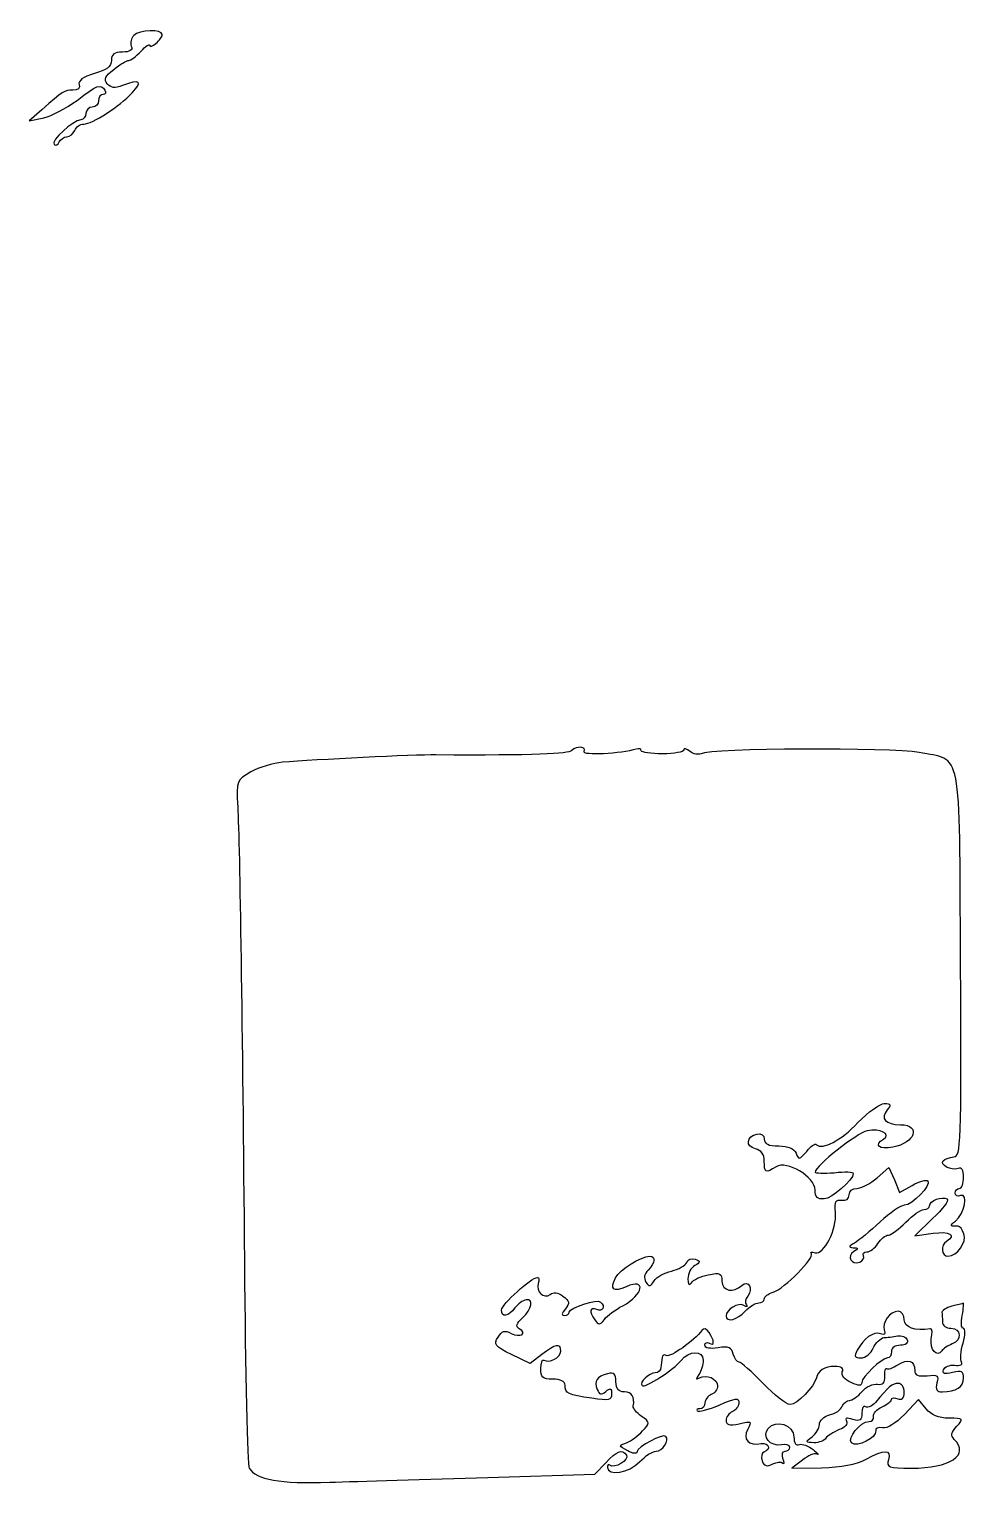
# Model space of a CAD drawing. Extents: x 0 to 69.4, y 0 to 30.3.
# Drawn here: x 5.83 to 9.69, y 24.13 to 30.09 of the extents above; entities that cross this region are included whole.
import ezdxf

# ---------------------------------------------------------------- set-up
doc = ezdxf.new("R2010")
doc.units = 0
doc.header["$MEASUREMENT"] = 0
doc.layers.get('0').update_dxf_attribs({"linetype": 'CONTINUOUS'})

msp = doc.modelspace()

# ---------------------------------------------------------------- linework, layer by layer
at = {"color": 0, "linetype": 'CONTINUOUS'}
for p, q in [((6.26193, 30.0643), (6.26193, 30.0643)), ((5.88525, 29.7604), (5.83317, 29.7153)), ((5.83317, 29.7153), (5.89393, 29.7275)), ((8.05512, 27.1375), (8.05512, 27.1375)), ((9.34668, 25.6654), (9.34668, 25.6654)), ((9.30501, 25.3876), (9.35357, 25.4293)), ((9.35357, 25.4293), (9.37614, 25.379)), ((9.37614, 25.379), (9.39697, 25.3269)), ((9.39697, 25.3269), (9.44906, 25.3564)), ((9.53239, 25.2211), (9.45947, 25.1499)), ((9.45947, 25.1499), (9.53412, 25.1603)), ((9.61051, 24.8617), (9.61051, 24.8617)), ((7.88504, 24.6274), (7.80865, 24.6639)), ((7.93192, 24.6639), (7.88504, 24.6274)), ((9.4751, 24.4799), (9.41781, 24.419)), ((9.50635, 24.4417), (9.4751, 24.4799)), ((8.14887, 24.1743), (8.19401, 24.2213)), ((8.99946, 24.2317), (8.95606, 24.1986)), ((8.95606, 24.1986), (9.07758, 24.2004)), ((7.71143, 24.1604), (8.14887, 24.1743))]:
    msp.add_line(p, q, dxfattribs=at)
for points in [[(6.37825, 30.0678), (6.37825, 30.0903), (6.2845, 30.0868), (6.26193, 30.0643)], [(6.25151, 30.0208), (6.25846, 30.0035), (6.24631, 29.9965), (6.21506, 29.9965)], [(6.26193, 30.0643), (6.25151, 30.0539), (6.24631, 30.0331), (6.25151, 30.0208)], [(6.29144, 30), (6.31054, 30.0208), (6.32617, 30.0313), (6.32617, 30.0243)], [(6.32617, 30.0243), (6.32617, 30.0157), (6.33832, 30.0192), (6.35221, 30.0313)], [(6.35221, 30.0313), (6.3661, 30.0435), (6.37825, 30.059), (6.37825, 30.0678)], [(6.16992, 29.9618), (6.16992, 29.9375), (6.15082, 29.9219), (6.10047, 29.9081)], [(6.21506, 29.9965), (6.18207, 29.9965), (6.16992, 29.9879), (6.16992, 29.9618)], [(6.18033, 29.9254), (6.20638, 29.9462), (6.23242, 29.9618), (6.2411, 29.9618)], [(6.2411, 29.9618), (6.24978, 29.9618), (6.27061, 29.9792), (6.29144, 30)], [(6.10047, 29.9081), (6.0536, 29.8942), (6.03282, 29.8785), (6.03803, 29.8629)], [(6.15256, 29.8664), (6.13867, 29.8837), (6.14388, 29.8976), (6.18033, 29.9254)], [(6.01199, 29.8403), (5.97726, 29.8403), (5.97206, 29.8368), (5.88525, 29.7604)], [(6.03803, 29.8629), (6.04318, 29.849), (6.03456, 29.8403), (6.01199, 29.8403)], [(6.02935, 29.7986), (6.11089, 29.8611), (6.12651, 29.8681), (6.14388, 29.8403)], [(6.14388, 29.8403), (6.14908, 29.8317), (6.14561, 29.8229), (6.13693, 29.8229)], [(6.21506, 29.8594), (6.18381, 29.8472), (6.16818, 29.849), (6.15256, 29.8664)], [(6.25499, 29.8299), (6.30013, 29.8768), (6.28797, 29.8854), (6.21506, 29.8594)], [(5.89393, 29.7275), (5.92518, 29.7344), (5.98594, 29.7674), (6.02935, 29.7986)], [(6.05707, 29.7014), (6.09179, 29.7014), (6.2029, 29.7726), (6.25499, 29.8299)], [(6.11783, 29.7969), (6.11783, 29.7831), (6.10568, 29.7708), (6.09179, 29.7708)], [(6.13693, 29.8229), (6.12651, 29.8229), (6.11783, 29.8108), (6.11783, 29.7969)], [(6.06575, 29.7449), (6.06575, 29.731), (6.05533, 29.7188), (6.04492, 29.7188)], [(6.09179, 29.7708), (6.0779, 29.7708), (6.06575, 29.7587), (6.06575, 29.7449)], [(6.04492, 29.7188), (6.01199, 29.7171), (5.91997, 29.6319), (5.9356, 29.6181)], [(5.98768, 29.6493), (5.99983, 29.6493), (6.01372, 29.6615), (6.02067, 29.6754)], [(6.02067, 29.6754), (6.02588, 29.6893), (6.04144, 29.7014), (6.05707, 29.7014)], [(5.9356, 29.6181), (5.94254, 29.6111), (5.95296, 29.6164), (5.95643, 29.6285)], [(5.95643, 29.6285), (5.96164, 29.6389), (5.97553, 29.6493), (5.98768, 29.6493)], [(9.64697, 26.2644), (9.64176, 27.1636), (9.65565, 27.0942), (9.47683, 27.1289)], [(7.49789, 27.1185), (7.41114, 27.1201), (7.00315, 27.0993), (6.87125, 27.0889)], [(8.05512, 27.1375), (8.0395, 27.1219), (7.90935, 27.1167), (7.49789, 27.1185)], [(8.10547, 27.1324), (8.11762, 27.1532), (8.07422, 27.1567), (8.05512, 27.1375)], [(8.31901, 27.1428), (8.25825, 27.1236), (8.09506, 27.115), (8.10547, 27.1324)], [(8.33985, 27.1358), (8.33985, 27.1428), (8.32943, 27.1463), (8.31901, 27.1428)], [(8.4266, 27.1236), (8.37978, 27.1236), (8.33985, 27.1289), (8.33985, 27.1358)], [(8.5134, 27.1393), (8.5134, 27.1306), (8.47521, 27.1236), (8.4266, 27.1236)], [(8.53944, 27.1324), (8.52556, 27.1444), (8.5134, 27.1479), (8.5134, 27.1393)], [(8.58458, 27.1236), (8.57243, 27.1185), (8.55333, 27.1219), (8.53944, 27.1324)], [(9.47683, 27.1289), (9.36399, 27.1497), (8.61931, 27.1463), (8.58458, 27.1236)], [(6.74104, 27.049), (6.68201, 27.016), (6.68201, 27.016), (6.68722, 26.9049)], [(6.87125, 27.0889), (6.83306, 27.0854), (6.77403, 27.0681), (6.74104, 27.049)], [(6.68722, 26.9049), (6.6959, 26.7486), (6.70632, 26.0144), (6.715, 25.0457)], [(9.61919, 25.4728), (9.64871, 25.4779), (9.65044, 25.5126), (9.64697, 26.2644)], [(9.22689, 25.6133), (9.26856, 25.6568), (9.31717, 25.6915), (9.33453, 25.6915)], [(9.33453, 25.6915), (9.36225, 25.6915), (9.36399, 25.6863), (9.34668, 25.6654)], [(9.05675, 25.5231), (9.08106, 25.5006), (9.15744, 25.5404), (9.22689, 25.6133)], [(9.34668, 25.6654), (9.31717, 25.6307), (9.33974, 25.6047), (9.40044, 25.6047)], [(8.80681, 25.5057), (8.76514, 25.5161), (8.77035, 25.5578), (8.81375, 25.5665)], [(8.81375, 25.5665), (8.83111, 25.57), (8.84326, 25.5613), (8.84326, 25.5457)], [(9.26508, 25.5804), (9.22168, 25.57), (9.05154, 25.4363), (9.05154, 25.4103)], [(9.33106, 25.5457), (9.36572, 25.5665), (9.31717, 25.5908), (9.26508, 25.5804)], [(9.40044, 25.6047), (9.48725, 25.6047), (9.46121, 25.53), (9.36919, 25.5126)], [(8.84326, 25.4554), (8.84326, 25.4832), (8.83111, 25.5006), (8.80681, 25.5057)], [(8.84326, 25.5457), (8.84326, 25.5265), (8.86063, 25.5179), (8.90224, 25.5179)], [(8.90224, 25.5179), (8.94217, 25.5179), (8.96474, 25.5075), (8.97342, 25.4883)], [(8.97342, 25.4883), (8.98383, 25.4606), (8.98731, 25.4606), (9.01682, 25.4953)], [(9.01682, 25.4953), (9.03244, 25.5161), (9.05154, 25.53), (9.05675, 25.5231)], [(9.36919, 25.5126), (9.31369, 25.5022), (9.29113, 25.5214), (9.33106, 25.5457)], [(8.89182, 25.4328), (8.84847, 25.405), (8.84326, 25.4085), (8.84326, 25.4554)], [(9.05154, 25.3374), (9.05154, 25.3911), (8.93522, 25.4606), (8.89182, 25.4328)], [(9.63656, 25.4258), (9.60878, 25.4154), (9.56017, 25.4415), (9.57579, 25.4571)], [(9.57579, 25.4571), (9.581, 25.464), (9.6001, 25.471), (9.61919, 25.4728)], [(9.05154, 25.4103), (9.05154, 25.4068), (9.08626, 25.405), (9.12967, 25.4085)], [(9.20779, 25.405), (9.20779, 25.379), (9.11925, 25.3026), (9.088, 25.301)], [(9.12967, 25.4085), (9.17307, 25.4138), (9.20779, 25.4119), (9.20779, 25.405)], [(9.22168, 25.3443), (9.24078, 25.3443), (9.27724, 25.3633), (9.30501, 25.3876)], [(9.51329, 25.3756), (9.52892, 25.3582), (9.44906, 25.2749), (9.41607, 25.2749)], [(9.44906, 25.3564), (9.47683, 25.3738), (9.50635, 25.3807), (9.51329, 25.3756)], [(9.65912, 25.3894), (9.65912, 25.4207), (9.65218, 25.4311), (9.63656, 25.4258)], [(9.64176, 25.3443), (9.65218, 25.3443), (9.65912, 25.3651), (9.65912, 25.3894)], [(9.088, 25.301), (9.06022, 25.2992), (9.05154, 25.3079), (9.05154, 25.3374)], [(9.16092, 25.2957), (9.17828, 25.2922), (9.19043, 25.301), (9.19043, 25.3183)], [(9.19043, 25.3183), (9.19043, 25.3321), (9.20432, 25.3443), (9.22168, 25.3443)], [(9.52024, 25.2732), (9.52024, 25.294), (9.57058, 25.3131), (9.59142, 25.301)], [(9.6244, 25.3253), (9.6244, 25.3356), (9.63308, 25.3443), (9.64176, 25.3443)], [(9.64697, 25.3149), (9.63482, 25.3096), (9.6244, 25.3149), (9.6244, 25.3253)], [(9.62614, 25.2107), (9.6626, 25.2385), (9.67996, 25.3269), (9.64697, 25.3149)], [(9.13488, 25.2454), (9.1314, 25.2906), (9.13488, 25.2992), (9.16092, 25.2957)], [(9.41607, 25.2749), (9.40218, 25.2749), (9.35704, 25.2436), (9.31717, 25.2072)], [(9.42301, 25.2054), (9.45079, 25.235), (9.48378, 25.2575), (9.49767, 25.2575)], [(9.49767, 25.2575), (9.50982, 25.2575), (9.52024, 25.2644), (9.52024, 25.2732)], [(9.59142, 25.301), (9.6001, 25.294), (9.57406, 25.2593), (9.53239, 25.2211)], [(9.05154, 25.0804), (9.08626, 25.07), (9.14182, 25.1776), (9.13488, 25.2454)], [(9.31717, 25.2072), (9.27724, 25.169), (9.23036, 25.1308), (9.213, 25.1204)], [(9.35189, 25.1533), (9.36225, 25.1533), (9.39524, 25.1776), (9.42301, 25.2054)], [(9.63656, 25.1899), (9.60357, 25.1864), (9.6001, 25.1915), (9.62614, 25.2107)], [(9.30849, 25.1186), (9.32064, 25.1378), (9.33974, 25.1533), (9.35189, 25.1533)], [(9.53412, 25.1603), (9.60183, 25.1707), (9.63135, 25.1533), (9.58968, 25.1274)], [(9.59489, 25.0665), (9.63308, 25.0665), (9.67301, 25.1239), (9.66086, 25.1586)], [(9.66086, 25.1586), (9.65392, 25.176), (9.6435, 25.1899), (9.63656, 25.1899)], [(8.87967, 24.919), (8.92481, 24.9329), (9.05154, 25.0614), (9.03592, 25.0769)], [(9.03592, 25.0769), (9.03071, 25.0839), (9.03765, 25.0857), (9.05154, 25.0804)], [(9.20953, 25.0857), (9.18001, 25.0665), (9.20085, 25.0301), (9.23383, 25.0422)], [(9.213, 25.1204), (9.18869, 25.1065), (9.18696, 25.1031), (9.20779, 25.1013)], [(9.20779, 25.1013), (9.22863, 25.1013), (9.23036, 25.0978), (9.20953, 25.0857)], [(9.24946, 25.0683), (9.24425, 25.0769), (9.25119, 25.0839), (9.26335, 25.0839)], [(9.26335, 25.0839), (9.2755, 25.0839), (9.29633, 25.0996), (9.30849, 25.1186)], [(9.58968, 25.1274), (9.56364, 25.1117), (9.56885, 25.0665), (9.59489, 25.0665)], [(6.715, 25.0457), (6.71847, 24.5892), (6.72715, 24.209), (6.7341, 24.1986)], [(8.23394, 24.9781), (8.25304, 25.0128), (8.33811, 25.0665), (8.37457, 25.0665)], [(8.37457, 25.0665), (8.39887, 25.0665), (8.39714, 25.0388), (8.36762, 25.0093)], [(8.46306, 25.0058), (8.49257, 25.0128), (8.52035, 25.0283), (8.52556, 25.0406)], [(8.52556, 25.0406), (8.52903, 25.0544), (8.54639, 25.0596), (8.56028, 25.0544)], [(8.55854, 25.0283), (8.54292, 25.0197), (8.53076, 24.9954), (8.53076, 24.9746)], [(8.56028, 25.0544), (8.58285, 25.0457), (8.58285, 25.0422), (8.55854, 25.0283)], [(9.23383, 25.0422), (9.24772, 25.0492), (9.25467, 25.0596), (9.24946, 25.0683)], [(7.76699, 24.8461), (7.76699, 24.8686), (7.89025, 24.9797), (7.91456, 24.9797)], [(7.91803, 24.9554), (7.90588, 24.9225), (7.94054, 24.8894), (7.96658, 24.9103)], [(7.91456, 24.9797), (7.9215, 24.9797), (7.92324, 24.9693), (7.91803, 24.9554)], [(8.27735, 24.9415), (8.22526, 24.9172), (8.20964, 24.9311), (8.23394, 24.9781)], [(8.26346, 24.8635), (8.34853, 24.9086), (8.36242, 24.9797), (8.27735, 24.9415)], [(8.36762, 25.0093), (8.352, 24.9936), (8.34853, 24.9781), (8.35894, 24.9607)], [(8.35894, 24.9607), (8.37283, 24.9399), (8.37804, 24.9415), (8.39193, 24.9658)], [(8.39193, 24.9658), (8.40235, 24.9815), (8.43354, 24.9989), (8.46306, 25.0058)], [(8.53076, 24.9746), (8.53076, 24.9503), (8.53597, 24.9433), (8.54465, 24.9572)], [(8.54465, 24.9572), (8.5516, 24.9693), (8.58285, 24.985), (8.6141, 24.9901)], [(8.6141, 24.9901), (8.66271, 25.0006), (8.66965, 24.9971), (8.66965, 24.9642)], [(8.66965, 24.9642), (8.66965, 24.9242), (8.71826, 24.9138), (8.75125, 24.9468)], [(8.75125, 24.9468), (8.77729, 24.9728), (8.79986, 24.9329), (8.77556, 24.9033)], [(7.96658, 24.9103), (7.98047, 24.9207), (7.99783, 24.919), (8.01867, 24.9033)], [(8.01867, 24.9033), (8.04644, 24.8825), (8.04818, 24.8756), (8.02908, 24.8514)], [(8.77556, 24.9033), (8.76514, 24.8913), (8.7634, 24.8739), (8.77035, 24.8669)], [(8.84326, 24.8913), (8.84326, 24.8999), (8.85889, 24.9138), (8.87967, 24.919)], [(7.82254, 24.8547), (7.79476, 24.8183), (7.76699, 24.8149), (7.76699, 24.8461)], [(7.86768, 24.8878), (7.85553, 24.886), (7.83469, 24.8704), (7.82254, 24.8547)], [(7.85379, 24.8149), (7.89199, 24.8496), (7.90067, 24.8947), (7.86768, 24.8878)], [(8.02908, 24.8514), (8.01346, 24.8322), (8.01172, 24.8236), (8.02561, 24.8236)], [(8.02561, 24.8236), (8.03603, 24.8236), (8.04471, 24.8306), (8.04471, 24.8375)], [(8.04471, 24.8375), (8.04471, 24.8565), (8.16103, 24.8929), (8.17318, 24.879)], [(8.15756, 24.8479), (8.12804, 24.8582), (8.12457, 24.8426), (8.14887, 24.8063)], [(8.17318, 24.879), (8.19401, 24.86), (8.18186, 24.8375), (8.15756, 24.8479)], [(8.18881, 24.8079), (8.19922, 24.8236), (8.23394, 24.8479), (8.26346, 24.8635)], [(8.75993, 24.8651), (8.73736, 24.879), (8.68701, 24.8479), (8.68701, 24.8218)], [(8.68701, 24.8218), (8.68701, 24.794), (8.73389, 24.8063), (8.76514, 24.841)], [(8.77035, 24.8669), (8.77729, 24.8582), (8.77208, 24.8582), (8.75993, 24.8651)], [(8.76514, 24.841), (8.7825, 24.86), (8.80681, 24.8756), (8.82069, 24.8756)], [(8.82069, 24.8756), (8.83285, 24.8756), (8.84326, 24.8825), (8.84326, 24.8913)], [(9.39176, 24.841), (9.35878, 24.841), (9.32411, 24.794), (9.33453, 24.7646)], [(9.41607, 24.8063), (9.41607, 24.8253), (9.40565, 24.841), (9.39176, 24.841)], [(9.61051, 24.8617), (9.58794, 24.8547), (9.57058, 24.8444), (9.57058, 24.8375)], [(9.57058, 24.8375), (9.57232, 24.8288), (9.57232, 24.8114), (9.57232, 24.7975)], [(9.65739, 24.8739), (9.65392, 24.8721), (9.63308, 24.8669), (9.61051, 24.8617)], [(9.65392, 24.8236), (9.65912, 24.8531), (9.66086, 24.8756), (9.65739, 24.8739)], [(7.8399, 24.7697), (7.82428, 24.7801), (7.82775, 24.7906), (7.85379, 24.8149)], [(8.14887, 24.8063), (8.1645, 24.7836), (8.16971, 24.7836), (8.18881, 24.8079)], [(9.52371, 24.7697), (9.45947, 24.7593), (9.41607, 24.775), (9.41607, 24.8063)], [(9.57232, 24.7975), (9.57232, 24.7836), (9.58794, 24.7715), (9.60704, 24.7715)], [(9.65739, 24.7715), (9.65044, 24.7715), (9.64697, 24.7958), (9.65392, 24.8236)], [(7.80865, 24.6639), (7.73921, 24.6986), (7.734, 24.7056), (7.7531, 24.735)], [(7.7531, 24.735), (7.76872, 24.7611), (7.78088, 24.7646), (7.80692, 24.7507)], [(7.80692, 24.7507), (7.84338, 24.7315), (7.87463, 24.7489), (7.8399, 24.7697)], [(8.58806, 24.7628), (8.55681, 24.7211), (8.45785, 24.65), (8.44222, 24.6604)], [(8.61757, 24.7542), (8.60715, 24.7715), (8.595, 24.7732), (8.58806, 24.7628)], [(8.61757, 24.7107), (8.64014, 24.6968), (8.64014, 24.7211), (8.61757, 24.7542)], [(9.3189, 24.7489), (9.29113, 24.7593), (9.24946, 24.7299), (9.22342, 24.6813)], [(9.28939, 24.6899), (9.29981, 24.7125), (9.3189, 24.7315), (9.33279, 24.7333)], [(9.33453, 24.7646), (9.34147, 24.7472), (9.33626, 24.7419), (9.3189, 24.7489)], [(9.33279, 24.7333), (9.34494, 24.7333), (9.37093, 24.7368), (9.38829, 24.7403)], [(9.38829, 24.7403), (9.40565, 24.7438), (9.42475, 24.735), (9.42822, 24.7246)], [(9.42822, 24.7246), (9.43343, 24.7107), (9.42128, 24.7021), (9.40044, 24.7021)], [(9.57058, 24.6794), (9.54975, 24.65), (9.52024, 24.6864), (9.52718, 24.7281)], [(9.52718, 24.7281), (9.53239, 24.7524), (9.53065, 24.7697), (9.52371, 24.7697)], [(9.60704, 24.7715), (9.65044, 24.7715), (9.65392, 24.7229), (9.61225, 24.7072)], [(9.65739, 24.7107), (9.66607, 24.7454), (9.66781, 24.7715), (9.65739, 24.7715)], [(8.00999, 24.6778), (8.00999, 24.7125), (7.98742, 24.7072), (7.93192, 24.6639)], [(7.94054, 24.6413), (7.96311, 24.6274), (8.00999, 24.6517), (8.00999, 24.6778)], [(8.44222, 24.6604), (8.43354, 24.6656), (8.42486, 24.6604), (8.42486, 24.6517)], [(8.50299, 24.6396), (8.53424, 24.6813), (8.59153, 24.6813), (8.59326, 24.6413)], [(8.60021, 24.7021), (8.60021, 24.7125), (8.60889, 24.716), (8.61757, 24.7107)], [(8.65403, 24.6917), (8.62104, 24.6864), (8.60021, 24.6899), (8.60021, 24.7021)], [(8.71653, 24.6656), (8.70958, 24.6933), (8.69743, 24.6986), (8.65403, 24.6917)], [(8.74083, 24.6326), (8.73215, 24.6326), (8.72174, 24.6482), (8.71653, 24.6656)], [(9.22342, 24.6813), (9.20953, 24.6569), (9.213, 24.65), (9.23904, 24.65)], [(9.23904, 24.65), (9.2564, 24.65), (9.28071, 24.669), (9.28939, 24.6899)], [(9.36399, 24.676), (9.36399, 24.6621), (9.35704, 24.65), (9.34842, 24.65)], [(9.40044, 24.7021), (9.37961, 24.7021), (9.36399, 24.6917), (9.36399, 24.676)], [(9.61225, 24.7072), (9.59489, 24.7003), (9.57579, 24.6882), (9.57058, 24.6794)], [(9.65044, 24.6326), (9.64524, 24.6413), (9.64697, 24.6778), (9.65739, 24.7107)], [(7.92844, 24.6065), (7.92844, 24.6292), (7.9336, 24.6447), (7.94054, 24.6413)], [(7.977, 24.5632), (7.93533, 24.5632), (7.92844, 24.5701), (7.92844, 24.6065)], [(8.34332, 24.5371), (8.35374, 24.525), (8.47347, 24.6031), (8.50299, 24.6396)], [(8.41965, 24.6118), (8.41965, 24.5996), (8.40924, 24.5892), (8.39714, 24.5892)], [(8.42486, 24.6517), (8.42313, 24.6413), (8.42139, 24.6222), (8.41965, 24.6118)], [(8.59326, 24.6413), (8.59326, 24.6222), (8.58458, 24.5961), (8.5759, 24.5822)], [(8.83806, 24.5458), (8.79292, 24.5944), (8.74778, 24.6326), (8.74083, 24.6326)], [(9.13314, 24.6153), (9.08974, 24.6153), (9.06196, 24.5979), (9.05675, 24.5683)], [(9.16265, 24.5926), (9.1696, 24.6065), (9.15918, 24.6153), (9.13314, 24.6153)], [(9.34842, 24.65), (9.32411, 24.65), (9.24251, 24.5718), (9.24251, 24.5493)], [(9.33626, 24.5753), (9.33626, 24.5979), (9.33974, 24.6118), (9.34321, 24.6065)], [(9.34321, 24.6065), (9.34842, 24.6014), (9.36919, 24.6083), (9.39003, 24.6222)], [(9.39003, 24.6222), (9.43169, 24.6482), (9.45947, 24.6396), (9.45947, 24.5979)], [(9.45947, 24.5979), (9.45947, 24.5788), (9.47336, 24.5736), (9.50982, 24.5771)], [(9.61399, 24.591), (9.581, 24.5822), (9.57058, 24.5857), (9.57753, 24.6014)], [(9.57753, 24.6014), (9.581, 24.6135), (9.60183, 24.6222), (9.62267, 24.6204)], [(9.65912, 24.5667), (9.65912, 24.5961), (9.65218, 24.5996), (9.61399, 24.591)], [(9.62267, 24.6204), (9.64524, 24.6169), (9.65739, 24.6222), (9.65044, 24.6326)], [(8.02735, 24.5389), (8.02735, 24.5544), (8.00999, 24.5632), (7.977, 24.5632)], [(8.13672, 24.485), (8.0395, 24.4989), (8.02735, 24.5042), (8.02735, 24.5389)], [(8.20096, 24.5857), (8.15756, 24.5736), (8.1454, 24.5563), (8.15929, 24.5215)], [(8.23568, 24.5528), (8.23568, 24.5857), (8.22874, 24.5926), (8.20096, 24.5857)], [(8.2704, 24.5111), (8.2461, 24.5111), (8.23568, 24.5232), (8.23568, 24.5528)], [(8.39714, 24.5892), (8.3711, 24.5892), (8.32943, 24.5493), (8.34332, 24.5371)], [(8.5759, 24.5822), (8.56201, 24.5632), (8.56201, 24.5597), (8.57764, 24.5683)], [(8.57764, 24.5683), (8.60542, 24.5857), (8.65229, 24.5649), (8.65229, 24.5354)], [(8.94911, 24.459), (8.93349, 24.459), (8.88314, 24.4989), (8.83806, 24.5458)], [(9.05675, 24.5683), (9.04807, 24.5319), (8.97689, 24.459), (8.94911, 24.459)], [(9.19911, 24.5493), (9.17307, 24.5614), (9.15744, 24.5788), (9.16265, 24.5926)], [(9.24251, 24.5493), (9.24251, 24.5336), (9.23036, 24.5354), (9.19911, 24.5493)], [(9.24425, 24.5128), (9.25988, 24.5319), (9.28939, 24.5458), (9.30675, 24.5424)], [(9.39176, 24.5458), (9.36746, 24.5458), (9.35357, 24.5336), (9.29807, 24.4676)], [(9.30675, 24.5424), (9.32932, 24.5389), (9.338, 24.5475), (9.33626, 24.5753)], [(9.41607, 24.5093), (9.41607, 24.5301), (9.40565, 24.5458), (9.39176, 24.5458)], [(9.50982, 24.5771), (9.55322, 24.5822), (9.55843, 24.5788), (9.54975, 24.5475)], [(9.54975, 24.5475), (9.54281, 24.5197), (9.54975, 24.5111), (9.57232, 24.5111)], [(9.57232, 24.5111), (9.62787, 24.5111), (9.65912, 24.5319), (9.65912, 24.5667)], [(8.21832, 24.5024), (8.21832, 24.4764), (8.2079, 24.4746), (8.13672, 24.485)], [(8.15929, 24.5215), (8.16797, 24.4989), (8.17492, 24.4972), (8.19401, 24.5128)], [(8.19401, 24.5128), (8.21311, 24.5285), (8.21832, 24.5267), (8.21832, 24.5024)], [(8.30686, 24.4521), (8.31381, 24.4919), (8.30165, 24.5111), (8.2704, 24.5111)], [(8.62625, 24.5007), (8.61236, 24.4938), (8.60021, 24.4799), (8.60021, 24.466)], [(8.65229, 24.5354), (8.65229, 24.5215), (8.64014, 24.5058), (8.62625, 24.5007)], [(8.65924, 24.4572), (8.72694, 24.4868), (8.7391, 24.4885), (8.7391, 24.466)], [(9.19217, 24.4764), (9.20258, 24.4764), (9.22689, 24.4919), (9.24425, 24.5128)], [(9.32585, 24.4503), (9.34668, 24.459), (9.36399, 24.4729), (9.36399, 24.4799)], [(9.36399, 24.4799), (9.36399, 24.4868), (9.37614, 24.4885), (9.39003, 24.4833)], [(9.39003, 24.4833), (9.40739, 24.4764), (9.41607, 24.4833), (9.41607, 24.5093)], [(8.33985, 24.4121), (8.32075, 24.426), (8.30512, 24.4433), (8.30686, 24.4521)], [(8.57938, 24.4417), (8.56896, 24.4417), (8.56375, 24.4382), (8.56896, 24.4329)], [(8.56896, 24.4329), (8.57417, 24.4278), (8.6141, 24.4382), (8.65924, 24.4572)], [(8.60021, 24.466), (8.60021, 24.4521), (8.59153, 24.4417), (8.57938, 24.4417)], [(8.71306, 24.4313), (8.69917, 24.4243), (8.68701, 24.4086), (8.68701, 24.3947)], [(8.7391, 24.466), (8.7391, 24.4521), (8.72694, 24.4364), (8.71306, 24.4313)], [(9.11057, 24.4174), (9.13488, 24.4225), (9.15744, 24.4382), (9.16265, 24.4521)], [(9.16265, 24.4521), (9.16786, 24.466), (9.18175, 24.4764), (9.19217, 24.4764)], [(9.24251, 24.4243), (9.24251, 24.3947), (9.23557, 24.3896), (9.20606, 24.3982)], [(9.25814, 24.4503), (9.24946, 24.4572), (9.24251, 24.4451), (9.24251, 24.4243)], [(9.29807, 24.4676), (9.28592, 24.4538), (9.26856, 24.4451), (9.25814, 24.4503)], [(9.29113, 24.4104), (9.28765, 24.4225), (9.30328, 24.4399), (9.32585, 24.4503)], [(9.6001, 24.4035), (9.55669, 24.4035), (9.52718, 24.4156), (9.50635, 24.4417)], [(8.34506, 24.3514), (8.37631, 24.3843), (8.37631, 24.3861), (8.33985, 24.4121)], [(8.68701, 24.3947), (8.68701, 24.3757), (8.69917, 24.3722), (8.74083, 24.3808)], [(8.74083, 24.3808), (8.79118, 24.3931), (8.79292, 24.3913), (8.77556, 24.3583)], [(8.91439, 24.2942), (8.86757, 24.2854), (8.83285, 24.3289), (8.85889, 24.3618)], [(8.85889, 24.3618), (8.89008, 24.4), (8.96474, 24.3757), (8.96474, 24.3271)], [(9.03939, 24.3271), (9.05501, 24.3393), (9.0689, 24.3618), (9.0689, 24.3775)], [(9.0689, 24.3775), (9.0689, 24.3931), (9.088, 24.4104), (9.11057, 24.4174)], [(9.18001, 24.3913), (9.18696, 24.3808), (9.17481, 24.3653), (9.1505, 24.3567)], [(9.20606, 24.3982), (9.18001, 24.4069), (9.17307, 24.4051), (9.18001, 24.3913)], [(9.20085, 24.3028), (9.18175, 24.3219), (9.23557, 24.3896), (9.27203, 24.3896)], [(9.27203, 24.3896), (9.28418, 24.3896), (9.29286, 24.3982), (9.29113, 24.4104)], [(9.32758, 24.3636), (9.31022, 24.3671), (9.29633, 24.3618), (9.29981, 24.3514)], [(9.41781, 24.419), (9.38135, 24.3826), (9.34668, 24.3601), (9.32758, 24.3636)], [(9.63135, 24.3706), (9.66086, 24.4017), (9.65912, 24.4035), (9.6001, 24.4035)], [(9.62093, 24.3167), (9.60531, 24.3324), (9.60878, 24.3444), (9.63135, 24.3706)], [(8.28429, 24.2699), (8.2461, 24.2907), (8.2461, 24.2907), (8.27908, 24.3028)], [(8.27908, 24.3028), (8.29818, 24.3097), (8.32769, 24.3324), (8.34506, 24.3514)], [(8.44049, 24.3289), (8.42833, 24.3428), (8.32249, 24.2854), (8.32249, 24.2664)], [(8.40061, 24.2681), (8.4266, 24.2681), (8.45611, 24.3132), (8.44049, 24.3289)], [(8.77556, 24.3583), (8.75299, 24.3167), (8.77903, 24.2907), (8.83111, 24.2993)], [(8.83111, 24.2993), (8.86236, 24.3046), (8.87278, 24.275), (8.84153, 24.2646)], [(8.96474, 24.3271), (8.96474, 24.3011), (8.97342, 24.2889), (8.98731, 24.2958)], [(9.04633, 24.3028), (9.01161, 24.3046), (9.00988, 24.3063), (9.03939, 24.3271)], [(9.09494, 24.3219), (9.08974, 24.3115), (9.06717, 24.3028), (9.04633, 24.3028)], [(9.1505, 24.3567), (9.12619, 24.3463), (9.10189, 24.3306), (9.09494, 24.3219)], [(9.29981, 24.3514), (9.30501, 24.3236), (9.22168, 24.2819), (9.20085, 24.3028)], [(9.44558, 24.1986), (9.60357, 24.1986), (9.68517, 24.2525), (9.62093, 24.3167)], [(8.19401, 24.2213), (8.23915, 24.2699), (8.26172, 24.2785), (8.27908, 24.2525)], [(8.27908, 24.2525), (8.29124, 24.2317), (8.22874, 24.1951), (8.21137, 24.2108)], [(8.32249, 24.2664), (8.32249, 24.256), (8.30512, 24.2576), (8.28429, 24.2699)], [(8.3329, 24.2247), (8.35547, 24.249), (8.38499, 24.2681), (8.40061, 24.2681)], [(8.84153, 24.2646), (8.83285, 24.2611), (8.82938, 24.2456), (8.83458, 24.2282)], [(8.94738, 24.2838), (8.94738, 24.2942), (8.93175, 24.2976), (8.91439, 24.2942)], [(8.9196, 24.2386), (8.91439, 24.256), (8.91786, 24.2681), (8.92828, 24.2681)], [(8.92828, 24.2681), (8.93869, 24.2681), (8.94738, 24.275), (8.94738, 24.2838)], [(8.98731, 24.2958), (8.99946, 24.2993), (9.02376, 24.2907), (9.04286, 24.275)], [(9.06022, 24.256), (9.04981, 24.2611), (9.02203, 24.2507), (8.99946, 24.2317)], [(9.04286, 24.275), (9.06196, 24.2611), (9.0689, 24.2525), (9.06022, 24.256)], [(9.25988, 24.2351), (9.338, 24.2768), (9.36225, 24.2768), (9.35189, 24.2333)], [(6.7341, 24.1986), (6.76361, 24.1518), (6.8591, 24.1344), (7.06392, 24.1414)], [(8.20096, 24.2021), (8.20096, 24.1639), (8.29124, 24.1796), (8.3329, 24.2247)], [(8.21137, 24.2108), (8.20617, 24.216), (8.20096, 24.2125), (8.20096, 24.2021)], [(8.83458, 24.2282), (8.84326, 24.2074), (8.85368, 24.2039), (8.87799, 24.216)], [(8.87799, 24.216), (8.89356, 24.2247), (8.91265, 24.2264), (8.9196, 24.2194)], [(8.9196, 24.2194), (8.92654, 24.2143), (8.92654, 24.2213), (8.9196, 24.2386)], [(9.07758, 24.2004), (9.15918, 24.2021), (9.21821, 24.2143), (9.25988, 24.2351)], [(9.35189, 24.2333), (9.34321, 24.2021), (9.35189, 24.1986), (9.44558, 24.1986)], [(7.06392, 24.1414), (7.1785, 24.1449), (7.47011, 24.1535), (7.71143, 24.1604)]]:
    msp.add_open_spline(points, degree=3, dxfattribs=at)

doc.saveas('drawing.dxf')
